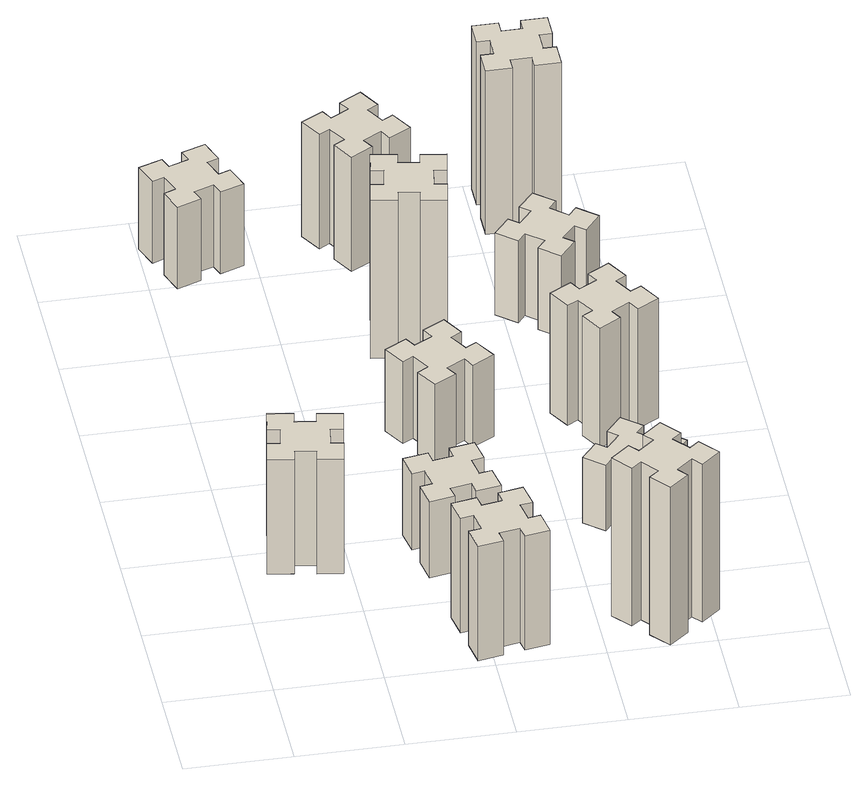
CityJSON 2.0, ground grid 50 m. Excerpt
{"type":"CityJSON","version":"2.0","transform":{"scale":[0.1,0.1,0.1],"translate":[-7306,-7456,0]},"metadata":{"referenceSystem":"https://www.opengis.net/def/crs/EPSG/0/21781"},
"CityObjects":{
"building1":{"type":"Building","attributes":{"class":"1000","function":"1000","usage":"1000","yearOfConstruction":2016,"roofType":"1000","measuredHeight":63,"storeysAboveGround":30,"storeysBelowGround":0},"geometry":[{"type":"Solid","lod":"1","boundaries":[[[[0,1,2,3,4,5,6,7,8,9,10,11,12,13,14,15,16,17,18,19]],[[17,16,20,21]],[[16,15,22,20]],[[15,14,23,22]],[[14,13,24,23]],[[13,12,25,24]],[[12,11,26,25]],[[11,10,27,26]],[[10,9,28,27]],[[9,8,29,28]],[[8,7,30,29]],[[7,6,31,30]],[[6,5,32,31]],[[5,4,33,32]],[[4,3,34,33]],[[3,2,35,34]],[[2,1,36,35]],[[1,0,37,36]],[[0,19,38,37]],[[19,18,39,38]],[[18,17,21,39]],[[24,25,26,27,28,29,30,31,32,33,34,35,36,37,38,39,21,20,22,23]]]]}]},
"building2":{"type":"Building","attributes":{"class":"1000","function":"1000","usage":"1000","yearOfConstruction":2016,"roofType":"1000","measuredHeight":63,"storeysAboveGround":30,"storeysBelowGround":0},"geometry":[{"type":"Solid","lod":"1","boundaries":[[[[40,41,42,43,44,45,46,47,48,49,50,51,52,53,54,55,56,57,58,59]],[[57,56,60,61]],[[56,55,62,60]],[[55,54,63,62]],[[54,53,64,63]],[[53,52,65,64]],[[52,51,66,65]],[[51,50,67,66]],[[50,49,68,67]],[[49,48,69,68]],[[48,47,70,69]],[[47,46,71,70]],[[46,45,72,71]],[[45,44,73,72]],[[44,43,74,73]],[[43,42,75,74]],[[42,41,76,75]],[[41,40,77,76]],[[40,59,78,77]],[[59,58,79,78]],[[58,57,61,79]],[[64,65,66,67,68,69,70,71,72,73,74,75,76,77,78,79,61,60,62,63]]]]}]},
"building3":{"type":"Building","attributes":{"class":"1000","function":"1000","usage":"1000","yearOfConstruction":2016,"roofType":"1000","measuredHeight":45,"storeysAboveGround":30,"storeysBelowGround":0},"geometry":[{"type":"Solid","lod":"1","boundaries":[[[[80,81,82,83,84,85,86,87,88,89,90,91,92,93,94,95,96,97,98,99]],[[97,96,100,101]],[[96,95,102,100]],[[95,94,103,102]],[[94,93,104,103]],[[93,92,105,104]],[[92,91,106,105]],[[91,90,107,106]],[[90,89,108,107]],[[89,88,109,108]],[[88,87,110,109]],[[87,86,111,110]],[[86,85,112,111]],[[85,84,113,112]],[[84,83,114,113]],[[83,82,115,114]],[[82,81,116,115]],[[81,80,117,116]],[[80,99,118,117]],[[99,98,119,118]],[[98,97,101,119]],[[104,105,106,107,108,109,110,111,112,113,114,115,116,117,118,119,101,100,102,103]]]]}]},
"building4":{"type":"Building","attributes":{"class":"1000","function":"1000","usage":"1000","yearOfConstruction":2016,"roofType":"1000","measuredHeight":42,"storeysAboveGround":30,"storeysBelowGround":0},"geometry":[{"type":"Solid","lod":"1","boundaries":[[[[120,121,122,123,124,125,126,127,128,129,130,131,132,133,134,135,136,137,138,139]],[[137,136,140,141]],[[136,135,142,140]],[[135,134,143,142]],[[134,133,144,143]],[[133,132,145,144]],[[132,131,146,145]],[[131,130,147,146]],[[130,129,148,147]],[[129,128,149,148]],[[128,127,150,149]],[[127,126,151,150]],[[126,125,152,151]],[[125,124,153,152]],[[124,123,154,153]],[[123,122,155,154]],[[122,121,156,155]],[[121,120,157,156]],[[120,139,158,157]],[[139,138,159,158]],[[138,137,141,159]],[[144,145,146,147,148,149,150,151,152,153,154,155,156,157,158,159,141,140,142,143]]]]}]},
"building5":{"type":"Building","attributes":{"class":"1000","function":"1000","usage":"1000","yearOfConstruction":2016,"roofType":"1000","measuredHeight":45,"storeysAboveGround":30,"storeysBelowGround":0},"geometry":[{"type":"Solid","lod":"1","boundaries":[[[[160,161,162,163,164,165,166,167,168,169,170,171,172,173,174,175,176,177,178,179]],[[177,176,180,181]],[[176,175,182,180]],[[175,174,183,182]],[[174,173,184,183]],[[173,172,185,184]],[[172,171,186,185]],[[171,170,187,186]],[[170,169,188,187]],[[169,168,189,188]],[[168,167,190,189]],[[167,166,191,190]],[[166,165,192,191]],[[165,164,193,192]],[[164,163,194,193]],[[163,162,195,194]],[[162,161,196,195]],[[161,160,197,196]],[[160,179,198,197]],[[179,178,199,198]],[[178,177,181,199]],[[184,185,186,187,188,189,190,191,192,193,194,195,196,197,198,199,181,180,182,183]]]]}]},
"building6":{"type":"Building","attributes":{"class":"1000","function":"1000","usage":"1000","yearOfConstruction":2016,"roofType":"1000","measuredHeight":87,"storeysAboveGround":30,"storeysBelowGround":0},"geometry":[{"type":"Solid","lod":"1","boundaries":[[[[200,201,202,203,204,205,206,207,208,209,210,211,212,213,214,215,216,217,218,219]],[[217,216,220,221]],[[216,215,222,220]],[[215,214,223,222]],[[214,213,224,223]],[[213,212,225,224]],[[212,211,226,225]],[[211,210,227,226]],[[210,209,228,227]],[[209,208,229,228]],[[208,207,230,229]],[[207,206,231,230]],[[206,205,232,231]],[[205,204,233,232]],[[204,203,234,233]],[[203,202,235,234]],[[202,201,236,235]],[[201,200,237,236]],[[200,219,238,237]],[[219,218,239,238]],[[218,217,221,239]],[[224,225,226,227,228,229,230,231,232,233,234,235,236,237,238,239,221,220,222,223]]]]}]},
"building7":{"type":"Building","attributes":{"class":"1000","function":"1000","usage":"1000","yearOfConstruction":2016,"roofType":"1000","measuredHeight":87,"storeysAboveGround":30,"storeysBelowGround":0},"geometry":[{"type":"Solid","lod":"1","boundaries":[[[[240,241,242,243,244,245,246,247,248,249,250,251,252,253,254,255,256,257,258,259]],[[257,256,260,261]],[[256,255,262,260]],[[255,254,263,262]],[[254,253,264,263]],[[253,252,265,264]],[[252,251,266,265]],[[251,250,267,266]],[[250,249,268,267]],[[249,248,269,268]],[[248,247,270,269]],[[247,246,271,270]],[[246,245,272,271]],[[245,244,273,272]],[[244,243,274,273]],[[243,242,275,274]],[[242,241,276,275]],[[241,240,277,276]],[[240,259,278,277]],[[259,258,279,278]],[[258,257,261,279]],[[264,265,266,267,268,269,270,271,272,273,274,275,276,277,278,279,261,260,262,263]]]]}]},
"building8":{"type":"Building","attributes":{"class":"1000","function":"1000","usage":"1000","yearOfConstruction":2016,"roofType":"1000","measuredHeight":63,"storeysAboveGround":30,"storeysBelowGround":0},"geometry":[{"type":"Solid","lod":"1","boundaries":[[[[280,281,282,283,284,285,286,287,288,289,290,291,292,293,294,295,296,297,298,299]],[[297,296,300,301]],[[296,295,302,300]],[[295,294,303,302]],[[294,293,304,303]],[[293,292,305,304]],[[292,291,306,305]],[[291,290,307,306]],[[290,289,308,307]],[[289,288,309,308]],[[288,287,310,309]],[[287,286,311,310]],[[286,285,312,311]],[[285,284,313,312]],[[284,283,314,313]],[[283,282,315,314]],[[282,281,316,315]],[[281,280,317,316]],[[280,299,318,317]],[[299,298,319,318]],[[298,297,301,319]],[[304,305,306,307,308,309,310,311,312,313,314,315,316,317,318,319,301,300,302,303]]]]}]},
"building9":{"type":"Building","attributes":{"class":"1000","function":"1000","usage":"1000","yearOfConstruction":2016,"roofType":"1000","measuredHeight":36,"storeysAboveGround":30,"storeysBelowGround":0},"geometry":[{"type":"Solid","lod":"1","boundaries":[[[[320,321,322,323,324,325,326,327,328,329,330,331,332,333,334,335,336,337,338,339]],[[337,336,340,341]],[[336,335,342,340]],[[335,334,343,342]],[[334,333,344,343]],[[333,332,345,344]],[[332,331,346,345]],[[331,330,347,346]],[[330,329,348,347]],[[329,328,349,348]],[[328,327,350,349]],[[327,326,351,350]],[[326,325,352,351]],[[325,324,353,352]],[[324,323,354,353]],[[323,322,355,354]],[[322,321,356,355]],[[321,320,357,356]],[[320,339,358,357]],[[339,338,359,358]],[[338,337,341,359]],[[344,345,346,347,348,349,350,351,352,353,354,355,356,357,358,359,341,340,342,343]]]]}]},
"building10":{"type":"Building","attributes":{"class":"1000","function":"1000","usage":"1000","yearOfConstruction":2016,"roofType":"1000","measuredHeight":66,"storeysAboveGround":30,"storeysBelowGround":0},"geometry":[{"type":"Solid","lod":"1","boundaries":[[[[360,361,362,363,364,365,366,367,368,369,370,371,372,373,374,375,376,377,378,379]],[[377,376,380,381]],[[376,375,382,380]],[[375,374,383,382]],[[374,373,384,383]],[[373,372,385,384]],[[372,371,386,385]],[[371,370,387,386]],[[370,369,388,387]],[[369,368,389,388]],[[368,367,390,389]],[[367,366,391,390]],[[366,365,392,391]],[[365,364,393,392]],[[364,363,394,393]],[[363,362,395,394]],[[362,361,396,395]],[[361,360,397,396]],[[360,379,398,397]],[[379,378,399,398]],[[378,377,381,399]],[[384,385,386,387,388,389,390,391,392,393,394,395,396,397,398,399,381,380,382,383]]]]}]},
"building11":{"type":"Building","attributes":{"class":"1000","function":"1000","usage":"1000","yearOfConstruction":2016,"roofType":"1000","measuredHeight":45,"storeysAboveGround":30,"storeysBelowGround":0},"geometry":[{"type":"Solid","lod":"1","boundaries":[[[[400,401,402,403,404,405,406,407,408,409,410,411,412,413,414,415,416,417,418,419]],[[417,416,420,421]],[[416,415,422,420]],[[415,414,423,422]],[[414,413,424,423]],[[413,412,425,424]],[[412,411,426,425]],[[411,410,427,426]],[[410,409,428,427]],[[409,408,429,428]],[[408,407,430,429]],[[407,406,431,430]],[[406,405,432,431]],[[405,404,433,432]],[[404,403,434,433]],[[403,402,435,434]],[[402,401,436,435]],[[401,400,437,436]],[[400,419,438,437]],[[419,418,439,438]],[[418,417,421,439]],[[424,425,426,427,428,429,430,431,432,433,434,435,436,437,438,439,421,420,422,423]]]]}]},
"building12":{"type":"Building","attributes":{"class":"1000","function":"1000","usage":"1000","yearOfConstruction":2016,"roofType":"1000","measuredHeight":90,"storeysAboveGround":30,"storeysBelowGround":0},"geometry":[{"type":"Solid","lod":"1","boundaries":[[[[440,441,442,443,444,445,446,447,448,449,450,451,452,453,454,455,456,457,458,459]],[[457,456,460,461]],[[456,455,462,460]],[[455,454,463,462]],[[454,453,464,463]],[[453,452,465,464]],[[452,451,466,465]],[[451,450,467,466]],[[450,449,468,467]],[[449,448,469,468]],[[448,447,470,469]],[[447,446,471,470]],[[446,445,472,471]],[[445,444,473,472]],[[444,443,474,473]],[[443,442,475,474]],[[442,441,476,475]],[[441,440,477,476]],[[440,459,478,477]],[[459,458,479,478]],[[458,457,461,479]],[[464,465,466,467,468,469,470,471,472,473,474,475,476,477,478,479,461,460,462,463]]]]}]}
},
"vertices":[
[425,917,0],[442,1015,0],[501,1005,0],[522,1123,0],[404,1144,0],[394,1085,0],[295,1102,0],[306,1161,0],[187,1182,0],[167,1064,0],[226,1054,0],[208,955,0],[149,966,0],[128,847,0],[247,827,0],[257,886,0],[355,868,0],[345,809,0],[463,788,0],[484,907,0],[355,868,630],[345,809,630],[257,886,630],[247,827,630],[128,847,630],[149,966,630],[208,955,630],[226,1054,630],[167,1064,630],[187,1182,630],[306,1161,630],[295,1102,630],[394,1085,630],[404,1144,630],[522,1123,630],[501,1005,630],[442,1015,630],[425,917,630],[484,907,630],[463,788,630],
[1035,128,0],[1134,146,0],[1144,87,0],[1262,107,0],[1241,226,0],[1182,215,0],[1165,314,0],[1224,324,0],[1203,442,0],[1085,421,0],[1095,362,0],[997,345,0],[987,404,0],[868,383,0],[889,265,0],[948,275,0],[966,177,0],[907,167,0],[927,48,0],[1046,69,0],[966,177,630],[907,167,630],[948,275,630],[889,265,630],[868,383,630],[987,404,630],[997,345,630],[1095,362,630],[1085,421,630],[1203,442,630],[1224,324,630],[1165,314,630],[1182,215,630],[1241,226,630],[1262,107,630],[1144,87,630],[1134,146,630],[1035,128,630],[1046,69,630],[927,48,630],
[235,3326,0],[141,3292,0],[120,3348,0],[7,3307,0],[49,3194,0],[105,3215,0],[139,3121,0],[83,3100,0],[124,2987,0],[237,3029,0],[216,3085,0],[310,3119,0],[330,3063,0],[443,3104,0],[402,3217,0],[346,3196,0],[312,3290,0],[368,3310,0],[327,3423,0],[214,3382,0],[312,3290,450],[368,3310,450],[346,3196,450],[402,3217,450],[443,3104,450],[330,3063,450],[310,3119,450],[216,3085,450],[237,3029,450],[124,2987,450],[83,3100,450],[139,3121,450],[105,3215,450],[49,3194,450],[7,3307,450],[120,3348,450],[141,3292,450],[235,3326,450],[214,3382,450],[327,3423,450],
[995,1002,0],[897,985,0],[887,1044,0],[768,1023,0],[789,905,0],[848,915,0],[866,817,0],[807,807,0],[827,688,0],[946,709,0],[935,768,0],[1034,786,0],[1044,727,0],[1162,747,0],[1141,866,0],[1082,855,0],[1065,954,0],[1124,964,0],[1103,1082,0],[985,1061,0],[1065,954,420],[1124,964,420],[1082,855,420],[1141,866,420],[1162,747,420],[1044,727,420],[1034,786,420],[935,768,420],[946,709,420],[827,688,420],[807,807,420],[866,817,420],[848,915,420],[789,905,420],[768,1023,420],[887,1044,420],[897,985,420],[995,1002,420],[985,1061,420],[1103,1082,420],
[945,1714,0],[995,1627,0],[943,1597,0],[1003,1493,0],[1107,1553,0],[1077,1605,0],[1164,1655,0],[1194,1603,0],[1298,1663,0],[1238,1767,0],[1186,1737,0],[1136,1824,0],[1188,1854,0],[1128,1958,0],[1024,1898,0],[1054,1846,0],[967,1796,0],[937,1848,0],[833,1788,0],[893,1684,0],[967,1796,450],[937,1848,450],[1054,1846,450],[1024,1898,450],[1128,1958,450],[1188,1854,450],[1136,1824,450],[1186,1737,450],[1238,1767,450],[1298,1663,450],[1194,1603,450],[1164,1655,450],[1077,1605,450],[1107,1553,450],[1003,1493,450],[943,1597,450],[995,1627,450],[945,1714,450],[893,1684,450],[833,1788,450],
[997,2366,0],[1095,2348,0],[1085,2289,0],[1203,2268,0],[1224,2387,0],[1165,2397,0],[1182,2495,0],[1241,2485,0],[1262,2603,0],[1144,2624,0],[1134,2565,0],[1035,2582,0],[1046,2641,0],[927,2662,0],[907,2544,0],[966,2534,0],[948,2435,0],[889,2446,0],[868,2327,0],[987,2307,0],[948,2435,870],[889,2446,870],[966,2534,870],[907,2544,870],[927,2662,870],[1046,2641,870],[1035,2582,870],[1134,2565,870],[1144,2624,870],[1262,2603,870],[1241,2485,870],[1182,2495,870],[1165,2397,870],[1224,2387,870],[1203,2268,870],[1085,2289,870],[1095,2348,870],[997,2366,870],[987,2307,870],[868,2327,870],
[1838,129,0],[1914,193,0],[1953,147,0],[2045,224,0],[1968,316,0],[1922,278,0],[1857,354,0],[1903,393,0],[1826,485,0],[1734,408,0],[1773,362,0],[1696,297,0],[1658,343,0],[1566,266,0],[1643,174,0],[1689,213,0],[1753,136,0],[1707,98,0],[1784,6,0],[1876,83,0],[1753,136,870],[1707,98,870],[1689,213,870],[1643,174,870],[1566,266,870],[1658,343,870],[1696,297,870],[1773,362,870],[1734,408,870],[1826,485,870],[1903,393,870],[1857,354,870],[1922,278,870],[1968,316,870],[2045,224,870],[1953,147,870],[1914,193,870],[1838,129,870],[1876,83,870],[1784,6,870],
[1086,3217,0],[1036,3304,0],[1088,3334,0],[1028,3438,0],[924,3378,0],[954,3326,0],[867,3276,0],[837,3328,0],[733,3268,0],[793,3164,0],[845,3194,0],[895,3107,0],[843,3077,0],[903,2973,0],[1007,3033,0],[977,3085,0],[1064,3135,0],[1094,3083,0],[1198,3143,0],[1138,3247,0],[1064,3135,630],[1094,3083,630],[977,3085,630],[1007,3033,630],[903,2973,630],[843,3077,630],[895,3107,630],[845,3194,630],[793,3164,630],[733,3268,630],[837,3328,630],[867,3276,630],[954,3326,630],[924,3378,630],[1028,3438,630],[1088,3334,630],[1036,3304,630],[1086,3217,630],[1138,3247,630],[1198,3143,630],
[1857,876,0],[1922,953,0],[1968,914,0],[2045,1006,0],[1953,1083,0],[1914,1037,0],[1838,1102,0],[1876,1148,0],[1784,1225,0],[1707,1133,0],[1753,1094,0],[1689,1018,0],[1643,1056,0],[1566,964,0],[1658,887,0],[1696,933,0],[1773,869,0],[1734,823,0],[1826,746,0],[1903,838,0],[1773,869,360],[1734,823,360],[1696,933,360],[1658,887,360],[1566,964,360],[1643,1056,360],[1689,1018,360],[1753,1094,360],[1707,1133,360],[1784,1225,360],[1876,1148,360],[1838,1102,360],[1914,1037,360],[1953,1083,360],[2045,1006,360],[1968,914,360],[1922,953,360],[1857,876,360],[1903,838,360],[1826,746,360],
[1926,1737,0],[1876,1824,0],[1928,1854,0],[1868,1958,0],[1764,1898,0],[1794,1846,0],[1707,1796,0],[1677,1848,0],[1573,1788,0],[1633,1684,0],[1685,1714,0],[1735,1627,0],[1683,1597,0],[1743,1493,0],[1847,1553,0],[1817,1605,0],[1904,1655,0],[1934,1603,0],[2038,1663,0],[1978,1767,0],[1904,1655,660],[1934,1603,660],[1817,1605,660],[1847,1553,660],[1743,1493,660],[1683,1597,660],[1735,1627,660],[1685,1714,660],[1633,1684,660],[1573,1788,660],[1677,1848,660],[1707,1796,660],[1794,1846,660],[1764,1898,660],[1868,1958,660],[1928,1854,660],[1876,1824,660],[1926,1737,660],[1978,1767,660],[2038,1663,660],
[1814,2617,0],[1738,2682,0],[1776,2728,0],[1684,2805,0],[1607,2713,0],[1653,2674,0],[1589,2598,0],[1543,2636,0],[1466,2544,0],[1558,2467,0],[1596,2513,0],[1673,2449,0],[1634,2403,0],[1726,2326,0],[1803,2418,0],[1757,2456,0],[1822,2533,0],[1868,2494,0],[1945,2586,0],[1853,2663,0],[1822,2533,450],[1868,2494,450],[1757,2456,450],[1803,2418,450],[1726,2326,450],[1634,2403,450],[1673,2449,450],[1596,2513,450],[1558,2467,450],[1466,2544,450],[1543,2636,450],[1589,2598,450],[1653,2674,450],[1607,2713,450],[1684,2805,450],[1776,2728,450],[1738,2682,450],[1814,2617,450],[1853,2663,450],[1945,2586,450],
[1655,3195,0],[1755,3195,0],[1755,3135,0],[1875,3135,0],[1875,3255,0],[1815,3255,0],[1815,3355,0],[1875,3355,0],[1875,3475,0],[1755,3475,0],[1755,3415,0],[1655,3415,0],[1655,3475,0],[1535,3475,0],[1535,3355,0],[1595,3355,0],[1595,3255,0],[1535,3255,0],[1535,3135,0],[1655,3135,0],[1595,3255,900],[1535,3255,900],[1595,3355,900],[1535,3355,900],[1535,3475,900],[1655,3475,900],[1655,3415,900],[1755,3415,900],[1755,3475,900],[1875,3475,900],[1875,3355,900],[1815,3355,900],[1815,3255,900],[1875,3255,900],[1875,3135,900],[1755,3135,900],[1755,3195,900],[1655,3195,900],[1655,3135,900],[1535,3135,900]
]}
